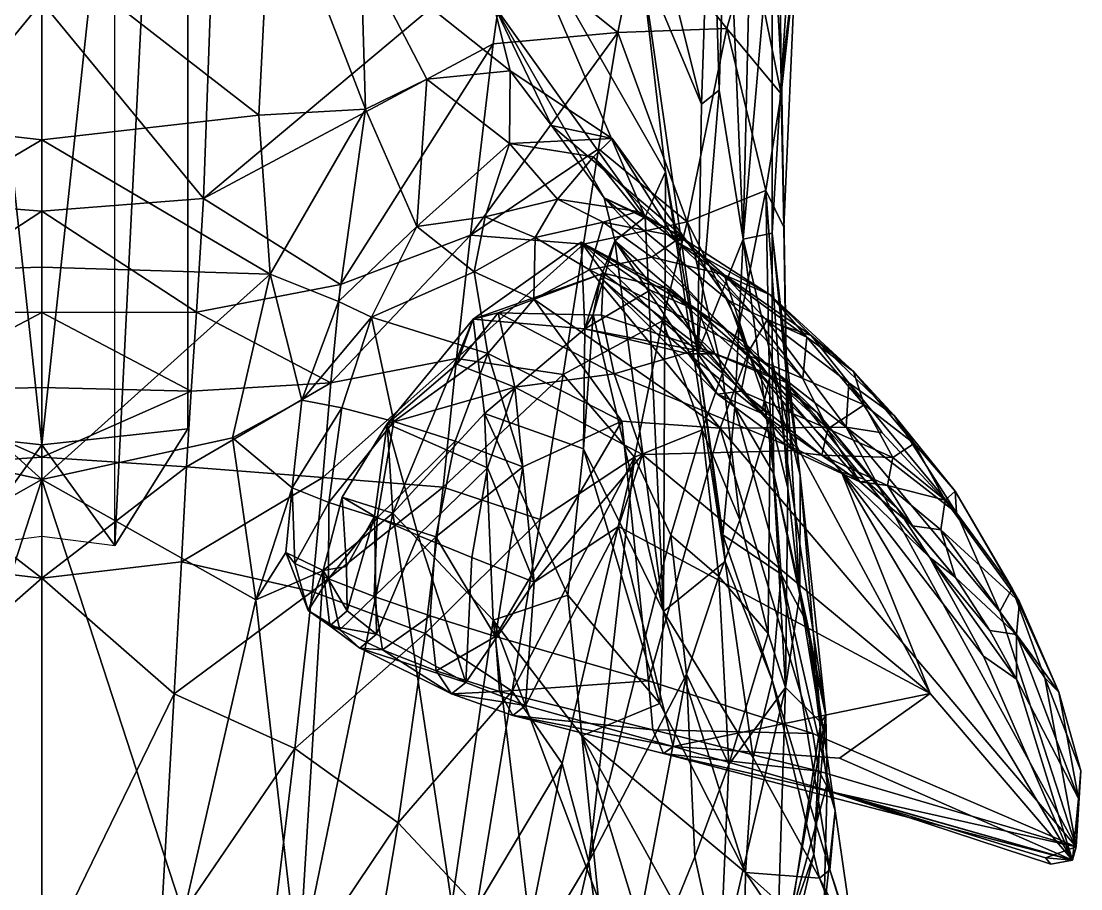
# Model space of a CAD drawing. Extents: x -0.26 to 0.26, y -1.1 to 1.11.
# Drawn here: x -0.0029 to 0.1431, y -0.8284 to -0.7089 of the extents above; entities that cross this region are included whole.
import ezdxf

# ---------------------------------------------------------------- set-up
doc = ezdxf.new("R2010")
doc.units = 0
doc.layers.add('ZEBRA$LWO', color=1, linetype='CONTINUOUS')

msp = doc.modelspace()

# ---------------------------------------------------------------- linework, layer by layer
at = {"layer": 'ZEBRA$LWO'}
for points in [[(0.01005, -0.5029, 1.66806), (0.02009, -0.57982, 1.85336), (0.01005, -0.78111, 1.7408)], [(0, -0.59122, 1.86023), (-0.02009, -0.57982, 1.85336), (0, -0.76725, 1.88941)], [(-0.02009, -0.76502, 1.88915), (0, -0.76725, 1.88941), (-0.02009, -0.57982, 1.85336)], [(0.02009, -0.57982, 1.85336), (0, -0.59122, 1.86023), (0, -0.76725, 1.88941)], [(0, -0.76725, 1.88941), (0.02009, -0.76502, 1.88915), (0.02009, -0.57982, 1.85336)], [(0.02009, -0.57982, 1.85336), (0.02009, -0.76502, 1.88915), (0.01005, -0.78111, 1.7408)], [(0.09839, -0.66419, 1.6346), (0.09439, -0.68481, 1.66507), (0.0966, -0.73889, 1.6494)], [(0.10062, -0.69287, 1.60813), (0.09839, -0.66419, 1.6346), (0.0966, -0.73889, 1.6494)], [(0.10549, -0.66352, 1.58016), (0.10062, -0.69287, 1.60813), (0.10192, -0.71625, 1.57866)], [(0.10383, -0.70063, 1.54175), (0.10549, -0.66352, 1.58016), (0.10192, -0.71625, 1.57866)], [(0.0909, -0.72028, 1.70562), (0.07854, -0.67063, 1.73609), (0.08253, -0.70033, 1.74117)], [(0.07854, -0.67063, 1.73609), (0.0909, -0.72028, 1.70562), (0.09221, -0.68042, 1.70636)], [(0.0933, -0.71835, 1.67847), (0.09221, -0.68042, 1.70636), (0.0909, -0.72028, 1.70562)], [(0.09221, -0.68042, 1.70636), (0.0933, -0.71835, 1.67847), (0.09439, -0.68481, 1.66507)], [(0.0966, -0.73889, 1.6494), (0.09439, -0.68481, 1.66507), (0.0933, -0.71835, 1.67847)], [(0.09766, -0.69819, 1.49719), (0.1016, -0.68539, 1.50958), (0.10185, -0.71888, 1.52277)], [(0.1016, -0.68539, 1.50958), (0.10383, -0.70063, 1.54175), (0.10185, -0.71888, 1.52277)], [(0, -0.69857, 1.81757), (-0.03165, -0.68735, 1.81545), (-0.02988, -0.72181, 1.82377)], [(0.03165, -0.68735, 1.81545), (0, -0.69857, 1.81757), (0.02988, -0.72181, 1.82377)], [(0.03165, -0.68735, 1.81545), (0.02988, -0.72181, 1.82377), (0.04457, -0.72098, 1.82295)], [(0.04392, -0.69932, 1.81314), (0.03165, -0.68735, 1.81545), (0.04457, -0.72098, 1.82295)], [(0.08312, -0.73584, 1.75385), (0.06386, -0.691, 1.78233), (0.06225, -0.70666, 1.79048)], [(0.06386, -0.691, 1.78233), (0.08312, -0.73584, 1.75385), (0.08592, -0.7296, 1.73932)], [(0.06386, -0.691, 1.78233), (0.08592, -0.7296, 1.73932), (0.08253, -0.70033, 1.74117)], [(0.10062, -0.69287, 1.60813), (0.0966, -0.73889, 1.6494), (0.10064, -0.73808, 1.60589)], [(0.10192, -0.71625, 1.57866), (0.10062, -0.69287, 1.60813), (0.10064, -0.73808, 1.60589)], [(0.07934, -0.71044, 1.4703), (0.06409, -0.69821, 1.47482), (0.08248, -0.69499, 1.47662)], [(0.07934, -0.71044, 1.4703), (0.08248, -0.69499, 1.47662), (0.09438, -0.70985, 1.48908)], [(0.09766, -0.69819, 1.49719), (0.09438, -0.70985, 1.48908), (0.08248, -0.69499, 1.47662)], [(0, -0.72522, 1.82303), (0, -0.69857, 1.81757), (-0.02988, -0.72181, 1.82377)], [(0, -0.69857, 1.81757), (0, -0.72522, 1.82303), (0.02988, -0.72181, 1.82377)], [(0.02228, -0.7333, 1.49708), (0.02326, -0.70538, 1.49964), (0.06409, -0.69821, 1.47482)], [(0.06218, -0.71199, 1.47201), (0.02228, -0.7333, 1.49708), (0.06409, -0.69821, 1.47482)], [(0.04457, -0.72098, 1.82295), (0.05304, -0.71686, 1.81383), (0.04392, -0.69932, 1.81314)], [(0.06451, -0.71569, 1.801), (0.04392, -0.69932, 1.81314), (0.05304, -0.71686, 1.81383)], [(0.04392, -0.69932, 1.81314), (0.06451, -0.71569, 1.801), (0.06225, -0.70666, 1.79048)], [(0.06218, -0.71199, 1.47201), (0.06409, -0.69821, 1.47482), (0.07934, -0.71044, 1.4703)], [(0.09438, -0.70985, 1.48908), (0.09766, -0.69819, 1.49719), (0.10185, -0.71888, 1.52277)], [(0.09033, -0.75459, 1.69543), (0.08253, -0.70033, 1.74117), (0.08592, -0.7296, 1.73932)], [(0.08253, -0.70033, 1.74117), (0.09033, -0.75459, 1.69543), (0.0909, -0.72028, 1.70562)], [(0.10185, -0.71888, 1.52277), (0.10383, -0.70063, 1.54175), (0.10224, -0.73724, 1.55237)], [(0.10383, -0.70063, 1.54175), (0.10192, -0.71625, 1.57866), (0.10224, -0.73724, 1.55237)], [(-0.02326, -0.70538, 1.49964), (0, -0.70623, 1.50369), (-0.02228, -0.7333, 1.49708)], [(0, -0.73505, 1.50113), (-0.02228, -0.7333, 1.49708), (0, -0.70623, 1.50369)], [(0, -0.70623, 1.50369), (0.02326, -0.70538, 1.49964), (0.02228, -0.7333, 1.49708)], [(0.02228, -0.7333, 1.49708), (0, -0.73505, 1.50113), (0, -0.70623, 1.50369)], [(0.07748, -0.73318, 1.76861), (0.08312, -0.73584, 1.75385), (0.06225, -0.70666, 1.79048)], [(0.07021, -0.72324, 1.78789), (0.07748, -0.73318, 1.76861), (0.06225, -0.70666, 1.79048)], [(0.07021, -0.72324, 1.78789), (0.06225, -0.70666, 1.79048), (0.06451, -0.71569, 1.801)], [(0.05903, -0.73834, 1.46941), (0.06218, -0.71199, 1.47201), (0.07934, -0.71044, 1.4703)], [(0.07671, -0.72645, 1.46703), (0.05903, -0.73834, 1.46941), (0.07934, -0.71044, 1.4703)], [(0.07671, -0.72645, 1.46703), (0.07934, -0.71044, 1.4703), (0.08889, -0.73649, 1.47654)], [(0.09438, -0.70985, 1.48908), (0.08889, -0.73649, 1.47654), (0.07934, -0.71044, 1.4703)], [(0.08889, -0.73649, 1.47654), (0.09438, -0.70985, 1.48908), (0.09973, -0.7322, 1.50986)], [(0.10185, -0.71888, 1.52277), (0.09973, -0.7322, 1.50986), (0.09438, -0.70985, 1.48908)], [(0.04112, -0.74516, 1.48291), (0.02228, -0.7333, 1.49708), (0.06218, -0.71199, 1.47201)], [(0.05903, -0.73834, 1.46941), (0.04112, -0.74516, 1.48291), (0.06218, -0.71199, 1.47201)], [(0.05165, -0.73715, 1.81903), (0.05304, -0.71686, 1.81383), (0.04457, -0.72098, 1.82295)], [(0.05165, -0.73715, 1.81903), (0.06441, -0.72572, 1.81418), (0.05304, -0.71686, 1.81383)], [(0.05304, -0.71686, 1.81383), (0.06441, -0.72572, 1.81418), (0.06451, -0.71569, 1.801)], [(0.06441, -0.72572, 1.81418), (0.07859, -0.72503, 1.80029), (0.06451, -0.71569, 1.801)], [(0.06451, -0.71569, 1.801), (0.07859, -0.72503, 1.80029), (0.07021, -0.72324, 1.78789)], [(0.10192, -0.71625, 1.57866), (0.10064, -0.73808, 1.60589), (0.10261, -0.75763, 1.57711)], [(0.10224, -0.73724, 1.55237), (0.10192, -0.71625, 1.57866), (0.10261, -0.75763, 1.57711)], [(0.0909, -0.72028, 1.70562), (0.09033, -0.75459, 1.69543), (0.0933, -0.71835, 1.67847)], [(0.0966, -0.73889, 1.6494), (0.0933, -0.71835, 1.67847), (0.09033, -0.75459, 1.69543)], [(0.09973, -0.7322, 1.50986), (0.10185, -0.71888, 1.52277), (0.10224, -0.73724, 1.55237)], [(0.04457, -0.72098, 1.82295), (0.02988, -0.72181, 1.82377), (0.03143, -0.74372, 1.82254)], [(0.03143, -0.74372, 1.82254), (0.04087, -0.74747, 1.81932), (0.04457, -0.72098, 1.82295)], [(0.04087, -0.74747, 1.81932), (0.05165, -0.73715, 1.81903), (0.04457, -0.72098, 1.82295)], [(-0.02988, -0.72181, 1.82377), (-0.03143, -0.74372, 1.82254), (0, -0.72522, 1.82303)], [(0.03143, -0.74372, 1.82254), (0.02988, -0.72181, 1.82377), (0, -0.72522, 1.82303)], [(0.08851, -0.73865, 1.79343), (0.07748, -0.73318, 1.76861), (0.07021, -0.72324, 1.78789)], [(0.07021, -0.72324, 1.78789), (0.07859, -0.72503, 1.80029), (0.08851, -0.73865, 1.79343)], [(0, -0.74276, 1.82356), (0, -0.72522, 1.82303), (-0.03143, -0.74372, 1.82254)], [(0, -0.72522, 1.82303), (0, -0.74276, 1.82356), (0.03143, -0.74372, 1.82254)], [(0.06441, -0.72572, 1.81418), (0.07602, -0.72755, 1.81598), (0.07859, -0.72503, 1.80029)], [(0.0875, -0.73924, 1.81328), (0.07859, -0.72503, 1.80029), (0.07602, -0.72755, 1.81598)], [(0.08851, -0.73865, 1.79343), (0.07859, -0.72503, 1.80029), (0.0875, -0.73924, 1.81328)], [(0.06441, -0.72572, 1.81418), (0.05165, -0.73715, 1.81903), (0.06107, -0.73581, 1.82318)], [(0.07463, -0.7396, 1.46469), (0.05903, -0.73834, 1.46941), (0.07671, -0.72645, 1.46703)], [(0.06107, -0.73581, 1.82318), (0.07103, -0.73339, 1.8226), (0.06441, -0.72572, 1.81418)], [(0.06441, -0.72572, 1.81418), (0.07103, -0.73339, 1.8226), (0.07602, -0.72755, 1.81598)], [(0.07463, -0.7396, 1.46469), (0.07671, -0.72645, 1.46703), (0.08889, -0.73649, 1.47654)], [(0.07103, -0.73339, 1.8226), (0.08211, -0.73508, 1.82306), (0.07602, -0.72755, 1.81598)], [(0.0875, -0.73924, 1.81328), (0.07602, -0.72755, 1.81598), (0.08211, -0.73508, 1.82306)], [(0.08592, -0.7296, 1.73932), (0.08312, -0.73584, 1.75385), (0.08566, -0.7902, 1.73738)], [(0.09415, -0.78329, 1.68812), (0.08592, -0.7296, 1.73932), (0.08566, -0.7902, 1.73738)], [(0.08592, -0.7296, 1.73932), (0.09415, -0.78329, 1.68812), (0.09033, -0.75459, 1.69543)], [(0.09973, -0.7322, 1.50986), (0.09607, -0.75069, 1.49541), (0.08889, -0.73649, 1.47654)], [(0.09607, -0.75069, 1.49541), (0.09973, -0.7322, 1.50986), (0.10032, -0.76332, 1.52309)], [(0.10224, -0.73724, 1.55237), (0.10278, -0.7732, 1.55515), (0.09973, -0.7322, 1.50986)], [(0.10278, -0.7732, 1.55515), (0.10032, -0.76332, 1.52309), (0.09973, -0.7322, 1.50986)], [(-0.02228, -0.7333, 1.49708), (0, -0.73505, 1.50113), (-0.0213, -0.74897, 1.49383)], [(0, -0.73505, 1.50113), (0.02228, -0.7333, 1.49708), (0.0213, -0.74897, 1.49383)], [(0.04112, -0.74516, 1.48291), (0.0213, -0.74897, 1.49383), (0.02228, -0.7333, 1.49708)], [(0.07103, -0.73339, 1.8226), (0.06107, -0.73581, 1.82318), (0.06794, -0.73867, 1.83057)], [(0.07734, -0.73655, 1.83029), (0.07103, -0.73339, 1.8226), (0.06794, -0.73867, 1.83057)], [(0.08211, -0.73508, 1.82306), (0.07103, -0.73339, 1.8226), (0.07734, -0.73655, 1.83029)], [(0.07748, -0.73318, 1.76861), (0.07895, -0.73911, 1.76913), (0.08312, -0.73584, 1.75385)], [(0.07895, -0.73911, 1.76913), (0.07748, -0.73318, 1.76861), (0.09734, -0.75491, 1.79513)], [(0.09456, -0.74729, 1.79383), (0.09734, -0.75491, 1.79513), (0.07748, -0.73318, 1.76861)], [(0.08851, -0.73865, 1.79343), (0.09456, -0.74729, 1.79383), (0.07748, -0.73318, 1.76861)], [(0, -0.74902, 1.49722), (-0.0213, -0.74897, 1.49383), (0, -0.73505, 1.50113)], [(0.0213, -0.74897, 1.49383), (0, -0.74902, 1.49722), (0, -0.73505, 1.50113)], [(0.06107, -0.73581, 1.82318), (0.05165, -0.73715, 1.81903), (0.05957, -0.74341, 1.83149)], [(0.05957, -0.74341, 1.83149), (0.06794, -0.73867, 1.83057), (0.06107, -0.73581, 1.82318)], [(0.07734, -0.73655, 1.83029), (0.08805, -0.73862, 1.83154), (0.08211, -0.73508, 1.82306)], [(0.08312, -0.73584, 1.75385), (0.07895, -0.73911, 1.76913), (0.08566, -0.7902, 1.73738)], [(0.0875, -0.73924, 1.81328), (0.08211, -0.73508, 1.82306), (0.08805, -0.73862, 1.83154)], [(0.05165, -0.73715, 1.81903), (0.04087, -0.74747, 1.81932), (0.04543, -0.74966, 1.82572)], [(0.05957, -0.74341, 1.83149), (0.05165, -0.73715, 1.81903), (0.04543, -0.74966, 1.82572)], [(0.07734, -0.73655, 1.83029), (0.06794, -0.73867, 1.83057), (0.07547, -0.7431, 1.83792)], [(0.08889, -0.73649, 1.47654), (0.08549, -0.75013, 1.46853), (0.07463, -0.7396, 1.46469)], [(0.07547, -0.7431, 1.83792), (0.08403, -0.74139, 1.83791), (0.07734, -0.73655, 1.83029)], [(0.07734, -0.73655, 1.83029), (0.08403, -0.74139, 1.83791), (0.08805, -0.73862, 1.83154)], [(0.08549, -0.75013, 1.46853), (0.08889, -0.73649, 1.47654), (0.09376, -0.75736, 1.4853)], [(0.09607, -0.75069, 1.49541), (0.09376, -0.75736, 1.4853), (0.08889, -0.73649, 1.47654)], [(0.10224, -0.73724, 1.55237), (0.10261, -0.75763, 1.57711), (0.10278, -0.7732, 1.55515)], [(0.05903, -0.73834, 1.46941), (0.05713, -0.75535, 1.46639), (0.03982, -0.75869, 1.4776)], [(0.03982, -0.75869, 1.4776), (0.04112, -0.74516, 1.48291), (0.05903, -0.73834, 1.46941)], [(0.05713, -0.75535, 1.46639), (0.05903, -0.73834, 1.46941), (0.07463, -0.7396, 1.46469)], [(0.05957, -0.74341, 1.83149), (0.06779, -0.74716, 1.83875), (0.06794, -0.73867, 1.83057)], [(0.06779, -0.74716, 1.83875), (0.07547, -0.7431, 1.83792), (0.06794, -0.73867, 1.83057)], [(0.08403, -0.74139, 1.83791), (0.09402, -0.74382, 1.83984), (0.08805, -0.73862, 1.83154)], [(0.10034, -0.74657, 1.83515), (0.0875, -0.73924, 1.81328), (0.08805, -0.73862, 1.83154)], [(0.0875, -0.73924, 1.81328), (0.09772, -0.74896, 1.8148), (0.08851, -0.73865, 1.79343)], [(0.10034, -0.74657, 1.83515), (0.08805, -0.73862, 1.83154), (0.09402, -0.74382, 1.83984)], [(0.09456, -0.74729, 1.79383), (0.08851, -0.73865, 1.79343), (0.09772, -0.74896, 1.8148)], [(0.10061, -0.75571, 1.61997), (0.10064, -0.73808, 1.60589), (0.0966, -0.73889, 1.6494)], [(0.10064, -0.73808, 1.60589), (0.10061, -0.75571, 1.61997), (0.10447, -0.77148, 1.59371)], [(0.10447, -0.77148, 1.59371), (0.10261, -0.75763, 1.57711), (0.10064, -0.73808, 1.60589)], [(0.07463, -0.7396, 1.46469), (0.07182, -0.75755, 1.46156), (0.05713, -0.75535, 1.46639)], [(0.05941, -0.74993, 1.81536), (0.0748, -0.75126, 1.7947), (0.07429, -0.7393, 1.8135)], [(0.07429, -0.7393, 1.8135), (0.07739, -0.74356, 1.82849), (0.05941, -0.74993, 1.81536)], [(0.07182, -0.75755, 1.46156), (0.07463, -0.7396, 1.46469), (0.08549, -0.75013, 1.46853)], [(0.0748, -0.75126, 1.7947), (0.08382, -0.74592, 1.81484), (0.07429, -0.7393, 1.8135)], [(0.07429, -0.7393, 1.8135), (0.09052, -0.74881, 1.82534), (0.08612, -0.74569, 1.83036)], [(0.07429, -0.7393, 1.8135), (0.08612, -0.74569, 1.83036), (0.07739, -0.74356, 1.82849)], [(0.08382, -0.74592, 1.81484), (0.09052, -0.74881, 1.82534), (0.07429, -0.7393, 1.8135)], [(0.07895, -0.73911, 1.76913), (0.07695, -0.74421, 1.77518), (0.07593, -0.74926, 1.77064)], [(0.07895, -0.73911, 1.76913), (0.07593, -0.74926, 1.77064), (0.08566, -0.7902, 1.73738)], [(0.09308, -0.76027, 1.79885), (0.07695, -0.74421, 1.77518), (0.07895, -0.73911, 1.76913)], [(0.07895, -0.73911, 1.76913), (0.09634, -0.75986, 1.79729), (0.09308, -0.76027, 1.79885)], [(0.09734, -0.75491, 1.79513), (0.09634, -0.75986, 1.79729), (0.07895, -0.73911, 1.76913)], [(0.10538, -0.75238, 1.82783), (0.0875, -0.73924, 1.81328), (0.10034, -0.74657, 1.83515)], [(0.0875, -0.73924, 1.81328), (0.10538, -0.75238, 1.82783), (0.09772, -0.74896, 1.8148)], [(0.09546, -0.76205, 1.65495), (0.0966, -0.73889, 1.6494), (0.09033, -0.75459, 1.69543)], [(0.0966, -0.73889, 1.6494), (0.09546, -0.76205, 1.65495), (0.10083, -0.77123, 1.63072)], [(0.10083, -0.77123, 1.63072), (0.10061, -0.75571, 1.61997), (0.0966, -0.73889, 1.6494)], [(0.09741, -0.75433, 1.85233), (0.08403, -0.74139, 1.83791), (0.07547, -0.7431, 1.83792)], [(0.09402, -0.74382, 1.83984), (0.08403, -0.74139, 1.83791), (0.09741, -0.75433, 1.85233)], [(0, -0.74276, 1.82356), (-0.03143, -0.74372, 1.82254), (0, -0.77201, 1.81419)], [(0.03143, -0.74372, 1.82254), (0, -0.74276, 1.82356), (0, -0.77201, 1.81419)], [(0.06779, -0.74716, 1.83875), (0.09346, -0.76495, 1.85927), (0.07547, -0.7431, 1.83792)], [(0.09346, -0.76495, 1.85927), (0.09741, -0.75433, 1.85233), (0.07547, -0.7431, 1.83792)], [(-0.03143, -0.74372, 1.82254), (-0.02625, -0.76629, 1.81425), (0, -0.77201, 1.81419)], [(0.02625, -0.76629, 1.81425), (0.03143, -0.74372, 1.82254), (0, -0.77201, 1.81419)], [(0.02625, -0.76629, 1.81425), (0.03582, -0.7611, 1.81894), (0.03143, -0.74372, 1.82254)], [(0.03582, -0.7611, 1.81894), (0.04087, -0.74747, 1.81932), (0.03143, -0.74372, 1.82254)], [(0.05957, -0.74341, 1.83149), (0.04543, -0.74966, 1.82572), (0.06146, -0.75467, 1.84059)], [(0.07739, -0.74356, 1.82849), (0.06284, -0.74904, 1.82873), (0.05941, -0.74993, 1.81536)], [(0.06146, -0.75467, 1.84059), (0.06779, -0.74716, 1.83875), (0.05957, -0.74341, 1.83149)], [(0.0771, -0.74936, 1.83505), (0.06284, -0.74904, 1.82873), (0.07739, -0.74356, 1.82849)], [(0.0748, -0.75126, 1.7947), (0.07593, -0.74926, 1.77064), (0.07695, -0.74421, 1.77518)], [(0.07695, -0.74421, 1.77518), (0.08909, -0.75471, 1.79868), (0.0748, -0.75126, 1.7947)], [(0.09308, -0.76027, 1.79885), (0.08909, -0.75471, 1.79868), (0.07695, -0.74421, 1.77518)], [(0.07739, -0.74356, 1.82849), (0.09088, -0.75394, 1.84246), (0.0771, -0.74936, 1.83505)], [(0.09088, -0.75394, 1.84246), (0.07739, -0.74356, 1.82849), (0.08612, -0.74569, 1.83036)], [(0.106, -0.75218, 1.84484), (0.09402, -0.74382, 1.83984), (0.09987, -0.75012, 1.84772)], [(0.09402, -0.74382, 1.83984), (0.106, -0.75218, 1.84484), (0.10034, -0.74657, 1.83515)], [(0.09741, -0.75433, 1.85233), (0.09987, -0.75012, 1.84772), (0.09402, -0.74382, 1.83984)], [(0.0213, -0.74897, 1.49383), (0.04112, -0.74516, 1.48291), (0.03982, -0.75869, 1.4776)], [(0.0748, -0.75126, 1.7947), (0.0927, -0.7547, 1.81668), (0.08382, -0.74592, 1.81484)], [(0.09052, -0.74881, 1.82534), (0.08382, -0.74592, 1.81484), (0.0927, -0.7547, 1.81668)], [(0.09052, -0.74881, 1.82534), (0.09665, -0.75304, 1.83462), (0.08612, -0.74569, 1.83036)], [(0.09839, -0.75681, 1.84535), (0.08612, -0.74569, 1.83036), (0.09665, -0.75304, 1.83462)], [(0.09839, -0.75681, 1.84535), (0.09088, -0.75394, 1.84246), (0.08612, -0.74569, 1.83036)], [(0.04543, -0.74966, 1.82572), (0.04087, -0.74747, 1.81932), (0.03582, -0.7611, 1.81894)], [(0.06779, -0.74716, 1.83875), (0.06146, -0.75467, 1.84059), (0.07992, -0.76397, 1.85438)], [(0.07992, -0.76397, 1.85438), (0.09346, -0.76495, 1.85927), (0.06779, -0.74716, 1.83875)], [(0.09734, -0.75491, 1.79513), (0.09456, -0.74729, 1.79383), (0.10485, -0.75809, 1.8162)], [(0.10485, -0.75809, 1.8162), (0.09456, -0.74729, 1.79383), (0.09772, -0.74896, 1.8148)], [(0.10034, -0.74657, 1.83515), (0.11184, -0.75714, 1.83978), (0.10538, -0.75238, 1.82783)], [(0.10034, -0.74657, 1.83515), (0.106, -0.75218, 1.84484), (0.11184, -0.75714, 1.83978)], [(-0.0213, -0.74897, 1.49383), (0, -0.74902, 1.49722), (-0.02056, -0.75985, 1.48604)], [(0, -0.74902, 1.49722), (0, -0.75931, 1.48833), (-0.02056, -0.75985, 1.48604)], [(0, -0.74902, 1.49722), (0.0213, -0.74897, 1.49383), (0.02056, -0.75985, 1.48604)], [(0, -0.75931, 1.48833), (0, -0.74902, 1.49722), (0.02056, -0.75985, 1.48604)], [(0.02056, -0.75985, 1.48604), (0.0213, -0.74897, 1.49383), (0.03982, -0.75869, 1.4776)], [(0.09665, -0.75304, 1.83462), (0.09052, -0.74881, 1.82534), (0.10028, -0.75784, 1.82851)], [(0.10028, -0.75784, 1.82851), (0.09052, -0.74881, 1.82534), (0.0927, -0.7547, 1.81668)], [(0.10485, -0.75809, 1.8162), (0.09772, -0.74896, 1.8148), (0.10538, -0.75238, 1.82783)], [(0.03582, -0.7611, 1.81894), (0.04133, -0.76213, 1.82759), (0.04543, -0.74966, 1.82572)], [(0.04133, -0.76213, 1.82759), (0.0485, -0.76402, 1.83567), (0.04543, -0.74966, 1.82572)], [(0.06146, -0.75467, 1.84059), (0.04543, -0.74966, 1.82572), (0.0485, -0.76402, 1.83567)], [(0.04758, -0.76435, 1.82564), (0.05941, -0.74993, 1.81536), (0.05717, -0.75613, 1.83013)], [(0.04834, -0.77665, 1.80423), (0.05941, -0.74993, 1.81536), (0.04758, -0.76435, 1.82564)], [(0.05941, -0.74993, 1.81536), (0.04834, -0.77665, 1.80423), (0.06098, -0.76292, 1.79121)], [(0.05941, -0.74993, 1.81536), (0.06284, -0.74904, 1.82873), (0.05717, -0.75613, 1.83013)], [(0.06517, -0.75927, 1.83714), (0.05717, -0.75613, 1.83013), (0.06284, -0.74904, 1.82873)], [(0.0748, -0.75126, 1.7947), (0.05941, -0.74993, 1.81536), (0.06098, -0.76292, 1.79121)], [(0.06284, -0.74904, 1.82873), (0.07886, -0.75744, 1.84232), (0.06517, -0.75927, 1.83714)], [(0.0771, -0.74936, 1.83505), (0.07886, -0.75744, 1.84232), (0.06284, -0.74904, 1.82873)], [(0.08167, -0.76892, 1.46389), (0.07182, -0.75755, 1.46156), (0.08549, -0.75013, 1.46853)], [(0.07593, -0.74926, 1.77064), (0.0748, -0.75126, 1.7947), (0.07463, -0.76779, 1.77244)], [(0.08566, -0.7902, 1.73738), (0.07593, -0.74926, 1.77064), (0.07463, -0.76779, 1.77244)], [(0.0771, -0.74936, 1.83505), (0.09088, -0.75394, 1.84246), (0.07886, -0.75744, 1.84232)], [(0.08167, -0.76892, 1.46389), (0.08549, -0.75013, 1.46853), (0.09096, -0.76518, 1.47633)], [(0.09376, -0.75736, 1.4853), (0.09096, -0.76518, 1.47633), (0.08549, -0.75013, 1.46853)], [(0.09741, -0.75433, 1.85233), (0.11081, -0.76479, 1.86171), (0.09987, -0.75012, 1.84772)], [(0.11117, -0.7587, 1.85367), (0.106, -0.75218, 1.84484), (0.09987, -0.75012, 1.84772)], [(0.11117, -0.7587, 1.85367), (0.09987, -0.75012, 1.84772), (0.11081, -0.76479, 1.86171)], [(0.07463, -0.76779, 1.77244), (0.0748, -0.75126, 1.7947), (0.06098, -0.76292, 1.79121)], [(0.0748, -0.75126, 1.7947), (0.08909, -0.75471, 1.79868), (0.0927, -0.7547, 1.81668)], [(0.09376, -0.75736, 1.4853), (0.09607, -0.75069, 1.49541), (0.10032, -0.76332, 1.52309)], [(0.10028, -0.75784, 1.82851), (0.1068, -0.76279, 1.83975), (0.09665, -0.75304, 1.83462)], [(0.10254, -0.75866, 1.84365), (0.09665, -0.75304, 1.83462), (0.1068, -0.76279, 1.83975)], [(0.09665, -0.75304, 1.83462), (0.10254, -0.75866, 1.84365), (0.09839, -0.75681, 1.84535)], [(0.10538, -0.75238, 1.82783), (0.11328, -0.76171, 1.83038), (0.10485, -0.75809, 1.8162)], [(0.11328, -0.76171, 1.83038), (0.10538, -0.75238, 1.82783), (0.11184, -0.75714, 1.83978)], [(0.106, -0.75218, 1.84484), (0.11744, -0.76321, 1.8511), (0.11184, -0.75714, 1.83978)], [(0.11744, -0.76321, 1.8511), (0.106, -0.75218, 1.84484), (0.11117, -0.7587, 1.85367)], [(0.0485, -0.76402, 1.83567), (0.05695, -0.76674, 1.84358), (0.06146, -0.75467, 1.84059)], [(0.05695, -0.76674, 1.84358), (0.06627, -0.77025, 1.85102), (0.06146, -0.75467, 1.84059)], [(0.07992, -0.76397, 1.85438), (0.06146, -0.75467, 1.84059), (0.06627, -0.77025, 1.85102)], [(0.10432, -0.76803, 1.85572), (0.07886, -0.75744, 1.84232), (0.09088, -0.75394, 1.84246)], [(0.08909, -0.75471, 1.79868), (0.09917, -0.76286, 1.81805), (0.0927, -0.7547, 1.81668)], [(0.09917, -0.76286, 1.81805), (0.08909, -0.75471, 1.79868), (0.09308, -0.76027, 1.79885)], [(0.09381, -0.77963, 1.67435), (0.09033, -0.75459, 1.69543), (0.09415, -0.78329, 1.68812)], [(0.09546, -0.76205, 1.65495), (0.09033, -0.75459, 1.69543), (0.09381, -0.77963, 1.67435)], [(0.10432, -0.76803, 1.85572), (0.09088, -0.75394, 1.84246), (0.09839, -0.75681, 1.84535)], [(0.10028, -0.75784, 1.82851), (0.0927, -0.7547, 1.81668), (0.09917, -0.76286, 1.81805)], [(0.11081, -0.76479, 1.86171), (0.09741, -0.75433, 1.85233), (0.09346, -0.76495, 1.85927)], [(0.05713, -0.75535, 1.46639), (0.05528, -0.77306, 1.4627), (0.0387, -0.77175, 1.46963)], [(0.0387, -0.77175, 1.46963), (0.03982, -0.75869, 1.4776), (0.05713, -0.75535, 1.46639)], [(0.04758, -0.76435, 1.82564), (0.05717, -0.75613, 1.83013), (0.06517, -0.75927, 1.83714)], [(0.05528, -0.77306, 1.4627), (0.05713, -0.75535, 1.46639), (0.07182, -0.75755, 1.46156)], [(0.09634, -0.75986, 1.79729), (0.09734, -0.75491, 1.79513), (0.10829, -0.76504, 1.81734)], [(0.10485, -0.75809, 1.8162), (0.10829, -0.76504, 1.81734), (0.09734, -0.75491, 1.79513)], [(0.10061, -0.75571, 1.61997), (0.10083, -0.77123, 1.63072), (0.10801, -0.80451, 1.60796)], [(0.10801, -0.80451, 1.60796), (0.10447, -0.77148, 1.59371), (0.10061, -0.75571, 1.61997)], [(0.07182, -0.75755, 1.46156), (0.06865, -0.7775, 1.46088), (0.05528, -0.77306, 1.4627)], [(0.08275, -0.76856, 1.85046), (0.06517, -0.75927, 1.83714), (0.07886, -0.75744, 1.84232)], [(0.06865, -0.7775, 1.46088), (0.07182, -0.75755, 1.46156), (0.08167, -0.76892, 1.46389)], [(0.08275, -0.76856, 1.85046), (0.07886, -0.75744, 1.84232), (0.10432, -0.76803, 1.85572)], [(0.09096, -0.76518, 1.47633), (0.09376, -0.75736, 1.4853), (0.09618, -0.77757, 1.50107)], [(0.10032, -0.76332, 1.52309), (0.09618, -0.77757, 1.50107), (0.09376, -0.75736, 1.4853)], [(0.10254, -0.75866, 1.84365), (0.11331, -0.77195, 1.85875), (0.09839, -0.75681, 1.84535)], [(0.11017, -0.77102, 1.8585), (0.09839, -0.75681, 1.84535), (0.11331, -0.77195, 1.85875)], [(0.11017, -0.77102, 1.8585), (0.10432, -0.76803, 1.85572), (0.09839, -0.75681, 1.84535)], [(0.10261, -0.75763, 1.57711), (0.10447, -0.77148, 1.59371), (0.10445, -0.7878, 1.57379)], [(0.10445, -0.7878, 1.57379), (0.10278, -0.7732, 1.55515), (0.10261, -0.75763, 1.57711)], [(0.12017, -0.76707, 1.84403), (0.11328, -0.76171, 1.83038), (0.11184, -0.75714, 1.83978)], [(0.12017, -0.76707, 1.84403), (0.11184, -0.75714, 1.83978), (0.11744, -0.76321, 1.8511)], [(0.03982, -0.75869, 1.4776), (0.0387, -0.77175, 1.46963), (0.01993, -0.77027, 1.475)], [(0.01993, -0.77027, 1.475), (0.02056, -0.75985, 1.48604), (0.03982, -0.75869, 1.4776)], [(0.09917, -0.76286, 1.81805), (0.11272, -0.77233, 1.83309), (0.10028, -0.75784, 1.82851)], [(0.10028, -0.75784, 1.82851), (0.11272, -0.77233, 1.83309), (0.1068, -0.76279, 1.83975)], [(0.11781, -0.77589, 1.85976), (0.10254, -0.75866, 1.84365), (0.1068, -0.76279, 1.83975)], [(0.11331, -0.77195, 1.85875), (0.10254, -0.75866, 1.84365), (0.11781, -0.77589, 1.85976)], [(0.10829, -0.76504, 1.81734), (0.10485, -0.75809, 1.8162), (0.11328, -0.76171, 1.83038)], [(0.11081, -0.76479, 1.86171), (0.11577, -0.76558, 1.86112), (0.11117, -0.7587, 1.85367)], [(0.11117, -0.7587, 1.85367), (0.12601, -0.77662, 1.86884), (0.11744, -0.76321, 1.8511)], [(0.11117, -0.7587, 1.85367), (0.11577, -0.76558, 1.86112), (0.12601, -0.77662, 1.86884)], [(0, -0.75931, 1.48833), (0, -0.76891, 1.47604), (-0.02056, -0.75985, 1.48604)], [(-0.01993, -0.77027, 1.475), (-0.02056, -0.75985, 1.48604), (0, -0.76891, 1.47604)], [(0, -0.76891, 1.47604), (0, -0.75931, 1.48833), (0.02056, -0.75985, 1.48604)], [(0.02056, -0.75985, 1.48604), (0.01993, -0.77027, 1.475), (0, -0.76891, 1.47604)], [(0.06517, -0.75927, 1.83714), (0.06138, -0.7704, 1.84), (0.04758, -0.76435, 1.82564)], [(0.06783, -0.78617, 1.8508), (0.06138, -0.7704, 1.84), (0.06517, -0.75927, 1.83714)], [(0.06783, -0.78617, 1.8508), (0.06517, -0.75927, 1.83714), (0.08275, -0.76856, 1.85046)], [(0.09308, -0.76027, 1.79885), (0.09634, -0.75986, 1.79729), (0.10387, -0.76822, 1.81865)], [(0.09308, -0.76027, 1.79885), (0.10387, -0.76822, 1.81865), (0.09917, -0.76286, 1.81805)], [(0.09634, -0.75986, 1.79729), (0.10744, -0.76866, 1.81827), (0.10387, -0.76822, 1.81865)], [(0.10744, -0.76866, 1.81827), (0.09634, -0.75986, 1.79729), (0.10829, -0.76504, 1.81734)], [(0.03447, -0.77317, 1.81685), (0.03582, -0.7611, 1.81894), (0.02625, -0.76629, 1.81425)], [(0.04133, -0.76213, 1.82759), (0.03582, -0.7611, 1.81894), (0.03447, -0.77317, 1.81685)], [(0.03951, -0.7752, 1.82939), (0.04133, -0.76213, 1.82759), (0.03447, -0.77317, 1.81685)], [(0.0485, -0.76402, 1.83567), (0.04133, -0.76213, 1.82759), (0.03951, -0.7752, 1.82939)], [(0.10186, -0.78507, 1.63789), (0.09546, -0.76205, 1.65495), (0.09381, -0.77963, 1.67435)], [(0.10186, -0.78507, 1.63789), (0.10083, -0.77123, 1.63072), (0.09546, -0.76205, 1.65495)], [(0.11328, -0.76171, 1.83038), (0.11723, -0.76899, 1.83234), (0.10829, -0.76504, 1.81734)], [(0.11723, -0.76899, 1.83234), (0.11328, -0.76171, 1.83038), (0.12017, -0.76707, 1.84403)], [(0.04834, -0.77665, 1.80423), (0.06218, -0.79138, 1.78874), (0.06098, -0.76292, 1.79121)], [(0.06098, -0.76292, 1.79121), (0.07246, -0.78793, 1.77549), (0.07463, -0.76779, 1.77244)], [(0.06098, -0.76292, 1.79121), (0.06218, -0.79138, 1.78874), (0.07246, -0.78793, 1.77549)], [(0.09618, -0.77757, 1.50107), (0.10032, -0.76332, 1.52309), (0.10005, -0.79321, 1.53341)], [(0.11272, -0.77233, 1.83309), (0.09917, -0.76286, 1.81805), (0.10387, -0.76822, 1.81865)], [(0.10244, -0.80066, 1.56227), (0.10005, -0.79321, 1.53341), (0.10032, -0.76332, 1.52309)], [(0.10278, -0.7732, 1.55515), (0.10244, -0.80066, 1.56227), (0.10032, -0.76332, 1.52309)], [(0.11272, -0.77233, 1.83309), (0.11442, -0.77211, 1.84428), (0.1068, -0.76279, 1.83975)], [(0.11781, -0.77589, 1.85976), (0.1068, -0.76279, 1.83975), (0.11442, -0.77211, 1.84428)], [(0.12584, -0.7736, 1.85681), (0.11744, -0.76321, 1.8511), (0.12601, -0.77662, 1.86884)], [(0.11744, -0.76321, 1.8511), (0.12584, -0.7736, 1.85681), (0.12017, -0.76707, 1.84403)], [(-0.02009, -0.76502, 1.88915), (-0.01005, -0.78111, 1.7408), (0, -0.76725, 1.88941)], [(0.01005, -0.78111, 1.7408), (0.02009, -0.76502, 1.88915), (0, -0.76725, 1.88941)], [(0.03951, -0.7752, 1.82939), (0.04621, -0.77729, 1.83828), (0.0485, -0.76402, 1.83567)], [(0.04758, -0.76435, 1.82564), (0.04583, -0.77706, 1.82681), (0.04136, -0.77443, 1.81497)], [(0.04758, -0.76435, 1.82564), (0.04136, -0.77443, 1.81497), (0.04834, -0.77665, 1.80423)], [(0.04758, -0.76435, 1.82564), (0.05185, -0.77973, 1.8351), (0.04583, -0.77706, 1.82681)], [(0.05695, -0.76674, 1.84358), (0.0485, -0.76402, 1.83567), (0.04621, -0.77729, 1.83828)], [(0.04758, -0.76435, 1.82564), (0.06138, -0.7704, 1.84), (0.05185, -0.77973, 1.8351)], [(0.07992, -0.76397, 1.85438), (0.06627, -0.77025, 1.85102), (0.06251, -0.79365, 1.85791)], [(0.08359, -0.79973, 1.87111), (0.07992, -0.76397, 1.85438), (0.06251, -0.79365, 1.85791)], [(0.09346, -0.76495, 1.85927), (0.07992, -0.76397, 1.85438), (0.08359, -0.79973, 1.87111)], [(0.08359, -0.79973, 1.87111), (0.10622, -0.80702, 1.88338), (0.09346, -0.76495, 1.85927)], [(0.09346, -0.76495, 1.85927), (0.14253, -0.82263, 1.90785), (0.11081, -0.76479, 1.86171)], [(0.14253, -0.82263, 1.90785), (0.09346, -0.76495, 1.85927), (0.10622, -0.80702, 1.88338)], [(0.10744, -0.76866, 1.81827), (0.10829, -0.76504, 1.81734), (0.11723, -0.76899, 1.83234)], [(0.13198, -0.79021, 1.88123), (0.11081, -0.76479, 1.86171), (0.14253, -0.82263, 1.90785)], [(0.11081, -0.76479, 1.86171), (0.13198, -0.79021, 1.88123), (0.12601, -0.77662, 1.86884)], [(0.12601, -0.77662, 1.86884), (0.11577, -0.76558, 1.86112), (0.11081, -0.76479, 1.86171)], [(-0.02625, -0.76629, 1.81425), (-0.02948, -0.78861, 1.80264), (0, -0.77201, 1.81419)], [(0.02948, -0.78861, 1.80264), (0.02625, -0.76629, 1.81425), (0, -0.77201, 1.81419)], [(0.03447, -0.77317, 1.81685), (0.02625, -0.76629, 1.81425), (0.02948, -0.78861, 1.80264)], [(0.08664, -0.77966, 1.47257), (0.08167, -0.76892, 1.46389), (0.09096, -0.76518, 1.47633)], [(0.08664, -0.77966, 1.47257), (0.09096, -0.76518, 1.47633), (0.09327, -0.78536, 1.49281)], [(0.09618, -0.77757, 1.50107), (0.09327, -0.78536, 1.49281), (0.09096, -0.76518, 1.47633)], [(-0.01005, -0.78111, 1.7408), (0, -0.77982, 1.739), (0, -0.76725, 1.88941)], [(0, -0.77982, 1.739), (0.01005, -0.78111, 1.7408), (0, -0.76725, 1.88941)], [(0.05429, -0.7799, 1.84685), (0.05695, -0.76674, 1.84358), (0.04621, -0.77729, 1.83828)], [(0.06627, -0.77025, 1.85102), (0.05695, -0.76674, 1.84358), (0.05429, -0.7799, 1.84685)], [(0.07463, -0.76779, 1.77244), (0.07246, -0.78793, 1.77549), (0.08516, -0.80285, 1.74439)], [(0.07463, -0.76779, 1.77244), (0.08516, -0.80285, 1.74439), (0.08566, -0.7902, 1.73738)], [(0.12017, -0.76707, 1.84403), (0.12446, -0.77484, 1.84714), (0.11723, -0.76899, 1.83234)], [(0.12017, -0.76707, 1.84403), (0.12584, -0.7736, 1.85681), (0.12446, -0.77484, 1.84714)], [(0, -0.76891, 1.47604), (0, -0.78559, 1.46058), (-0.01993, -0.77027, 1.475)], [(0, -0.78559, 1.46058), (0, -0.76891, 1.47604), (0.01993, -0.77027, 1.475)], [(0.0648, -0.80118, 1.46367), (0.06865, -0.7775, 1.46088), (0.08167, -0.76892, 1.46389)], [(0.07168, -0.81115, 1.47027), (0.0648, -0.80118, 1.46367), (0.08167, -0.76892, 1.46389)], [(0.08275, -0.76856, 1.85046), (0.07943, -0.77848, 1.85366), (0.06783, -0.78617, 1.8508)], [(0.07168, -0.81115, 1.47027), (0.08167, -0.76892, 1.46389), (0.07534, -0.82469, 1.47981)], [(0.07534, -0.82469, 1.47981), (0.08167, -0.76892, 1.46389), (0.08664, -0.77966, 1.47257)], [(0.07943, -0.77848, 1.85366), (0.08275, -0.76856, 1.85046), (0.1224, -0.80149, 1.88125)], [(0.1224, -0.80149, 1.88125), (0.08275, -0.76856, 1.85046), (0.10432, -0.76803, 1.85572)], [(0.11272, -0.77233, 1.83309), (0.10387, -0.76822, 1.81865), (0.10744, -0.76866, 1.81827)], [(0.1224, -0.80149, 1.88125), (0.10432, -0.76803, 1.85572), (0.11017, -0.77102, 1.8585)], [(0.10744, -0.76866, 1.81827), (0.11651, -0.77284, 1.83334), (0.11272, -0.77233, 1.83309)], [(0.11723, -0.76899, 1.83234), (0.11651, -0.77284, 1.83334), (0.10744, -0.76866, 1.81827)], [(0.11651, -0.77284, 1.83334), (0.11723, -0.76899, 1.83234), (0.12446, -0.77484, 1.84714)], [(-0.01921, -0.78335, 1.4646), (-0.01993, -0.77027, 1.475), (0, -0.78559, 1.46058)], [(0.01993, -0.77027, 1.475), (0.01921, -0.78335, 1.4646), (0, -0.78559, 1.46058)], [(0.01921, -0.78335, 1.4646), (0.01993, -0.77027, 1.475), (0.0387, -0.77175, 1.46963)], [(0.06138, -0.7704, 1.84), (0.05925, -0.78277, 1.84323), (0.05185, -0.77973, 1.8351)], [(0.05429, -0.7799, 1.84685), (0.06251, -0.79365, 1.85791), (0.06627, -0.77025, 1.85102)], [(0.05925, -0.78277, 1.84323), (0.06138, -0.7704, 1.84), (0.06783, -0.78617, 1.8508)], [(0, -0.77201, 1.81419), (-0.02948, -0.78861, 1.80264), (-0.0195, -0.83196, 1.77791)], [(0, -0.77201, 1.81419), (-0.0195, -0.83196, 1.77791), (0, -0.86414, 1.75011)], [(0.02948, -0.78861, 1.80264), (0, -0.77201, 1.81419), (0.0195, -0.83196, 1.77791)], [(0.0195, -0.83196, 1.77791), (0, -0.77201, 1.81419), (0, -0.86414, 1.75011)], [(0.0387, -0.77175, 1.46963), (0.03722, -0.78743, 1.46255), (0.01921, -0.78335, 1.4646)], [(0.03722, -0.78743, 1.46255), (0.0387, -0.77175, 1.46963), (0.05528, -0.77306, 1.4627)], [(0.10083, -0.77123, 1.63072), (0.10186, -0.78507, 1.63789), (0.10547, -0.79188, 1.62166)], [(0.10547, -0.79188, 1.62166), (0.10801, -0.80451, 1.60796), (0.10083, -0.77123, 1.63072)], [(0.10733, -0.80547, 1.58679), (0.10445, -0.7878, 1.57379), (0.10447, -0.77148, 1.59371)], [(0.10447, -0.77148, 1.59371), (0.10801, -0.80451, 1.60796), (0.10733, -0.80547, 1.58679)], [(0.12232, -0.78271, 1.8669), (0.12972, -0.79636, 1.87829), (0.11017, -0.77102, 1.8585)], [(0.11017, -0.77102, 1.8585), (0.11331, -0.77195, 1.85875), (0.12232, -0.78271, 1.8669)], [(0.11017, -0.77102, 1.8585), (0.12972, -0.79636, 1.87829), (0.14202, -0.82447, 1.90114)], [(0.11017, -0.77102, 1.8585), (0.14202, -0.82447, 1.90114), (0.1224, -0.80149, 1.88125)], [(0.11272, -0.77233, 1.83309), (0.11995, -0.77837, 1.8474), (0.11442, -0.77211, 1.84428)], [(0.11272, -0.77233, 1.83309), (0.11651, -0.77284, 1.83334), (0.11995, -0.77837, 1.8474)], [(0.12232, -0.78271, 1.8669), (0.11331, -0.77195, 1.85875), (0.11781, -0.77589, 1.85976)], [(0.11781, -0.77589, 1.85976), (0.11442, -0.77211, 1.84428), (0.11995, -0.77837, 1.8474)], [(0.02948, -0.78861, 1.80264), (0.03361, -0.78205, 1.80864), (0.03447, -0.77317, 1.81685)], [(0.03361, -0.78205, 1.80864), (0.03484, -0.78356, 1.82033), (0.03447, -0.77317, 1.81685)], [(0.03951, -0.7752, 1.82939), (0.03447, -0.77317, 1.81685), (0.03484, -0.78356, 1.82033)], [(0.05528, -0.77306, 1.4627), (0.05282, -0.79324, 1.46107), (0.03722, -0.78743, 1.46255)], [(0.05282, -0.79324, 1.46107), (0.05528, -0.77306, 1.4627), (0.06865, -0.7775, 1.46088)], [(0.10278, -0.7732, 1.55515), (0.10445, -0.7878, 1.57379), (0.10244, -0.80066, 1.56227)], [(0.11651, -0.77284, 1.83334), (0.12384, -0.77894, 1.8483), (0.11995, -0.77837, 1.8474)], [(0.12384, -0.77894, 1.8483), (0.11651, -0.77284, 1.83334), (0.12446, -0.77484, 1.84714)], [(0.12584, -0.7736, 1.85681), (0.1347, -0.78887, 1.87242), (0.12446, -0.77484, 1.84714)], [(0.1347, -0.78887, 1.87242), (0.12584, -0.7736, 1.85681), (0.1337, -0.78705, 1.87587)], [(0.1337, -0.78705, 1.87587), (0.12584, -0.7736, 1.85681), (0.12601, -0.77662, 1.86884)], [(0.03484, -0.78356, 1.82033), (0.0395, -0.78571, 1.83077), (0.03951, -0.7752, 1.82939)], [(0.04136, -0.77443, 1.81497), (0.03874, -0.78453, 1.80307), (0.04834, -0.77665, 1.80423)], [(0.04196, -0.78399, 1.81856), (0.03874, -0.78453, 1.80307), (0.04136, -0.77443, 1.81497)], [(0.03951, -0.7752, 1.82939), (0.0395, -0.78571, 1.83077), (0.04621, -0.77729, 1.83828)], [(0.04196, -0.78399, 1.81856), (0.04136, -0.77443, 1.81497), (0.04583, -0.77706, 1.82681)], [(0.12384, -0.77894, 1.8483), (0.12446, -0.77484, 1.84714), (0.1347, -0.78887, 1.87242)], [(0.04834, -0.77665, 1.80423), (0.03874, -0.78453, 1.80307), (0.03533, -0.83998, 1.77142)], [(0.0565, -0.83059, 1.77149), (0.04834, -0.77665, 1.80423), (0.03533, -0.83998, 1.77142)], [(0.04834, -0.77665, 1.80423), (0.0565, -0.83059, 1.77149), (0.06218, -0.79138, 1.78874)], [(0.11995, -0.77837, 1.8474), (0.12587, -0.78549, 1.86068), (0.11781, -0.77589, 1.85976)], [(0.12232, -0.78271, 1.8669), (0.11781, -0.77589, 1.85976), (0.12587, -0.78549, 1.86068)], [(0.1337, -0.78705, 1.87587), (0.12601, -0.77662, 1.86884), (0.13198, -0.79021, 1.88123)], [(0.0395, -0.78571, 1.83077), (0.04579, -0.78811, 1.84041), (0.04621, -0.77729, 1.83828)], [(0.04196, -0.78399, 1.81856), (0.04583, -0.77706, 1.82681), (0.04205, -0.79009, 1.81914)], [(0.04583, -0.77706, 1.82681), (0.04608, -0.79332, 1.82959), (0.04205, -0.79009, 1.81914)], [(0.05429, -0.7799, 1.84685), (0.04621, -0.77729, 1.83828), (0.04579, -0.78811, 1.84041)], [(0.04608, -0.79332, 1.82959), (0.04583, -0.77706, 1.82681), (0.05185, -0.77973, 1.8351)], [(0.06865, -0.7775, 1.46088), (0.0648, -0.80118, 1.46367), (0.05282, -0.79324, 1.46107)], [(0.09327, -0.78536, 1.49281), (0.09618, -0.77757, 1.50107), (0.10005, -0.79321, 1.53341)], [(0.07943, -0.77848, 1.85366), (0.08699, -0.80882, 1.86965), (0.06665, -0.80314, 1.85667)], [(0.06783, -0.78617, 1.8508), (0.07943, -0.77848, 1.85366), (0.06665, -0.80314, 1.85667)], [(0.07534, -0.82469, 1.47981), (0.08664, -0.77966, 1.47257), (0.0888, -0.79881, 1.48955)], [(0.08699, -0.80882, 1.86965), (0.07943, -0.77848, 1.85366), (0.1224, -0.80149, 1.88125)], [(0.0888, -0.79881, 1.48955), (0.08664, -0.77966, 1.47257), (0.09327, -0.78536, 1.49281)], [(0.09415, -0.78329, 1.68812), (0.10063, -0.79968, 1.66707), (0.09381, -0.77963, 1.67435)], [(0.10186, -0.78507, 1.63789), (0.09381, -0.77963, 1.67435), (0.10063, -0.79968, 1.66707)], [(0.12587, -0.78549, 1.86068), (0.11995, -0.77837, 1.8474), (0.12384, -0.77894, 1.8483)], [(0.12384, -0.77894, 1.8483), (0.13428, -0.79337, 1.87372), (0.12587, -0.78549, 1.86068)], [(0.1347, -0.78887, 1.87242), (0.13428, -0.79337, 1.87372), (0.12384, -0.77894, 1.8483)], [(0.04579, -0.78811, 1.84041), (0.0535, -0.79078, 1.8496), (0.05429, -0.7799, 1.84685)], [(0.05185, -0.77973, 1.8351), (0.0584, -0.79997, 1.84839), (0.04608, -0.79332, 1.82959)], [(0.05925, -0.78277, 1.84323), (0.0584, -0.79997, 1.84839), (0.05185, -0.77973, 1.8351)], [(0.05429, -0.7799, 1.84685), (0.0535, -0.79078, 1.8496), (0.06251, -0.79365, 1.85791)], [(0.03874, -0.78453, 1.80307), (0.03361, -0.78205, 1.80864), (0.02948, -0.78861, 1.80264)], [(0.03361, -0.78205, 1.80864), (0.03874, -0.78453, 1.80307), (0.03666, -0.79005, 1.82039)], [(0.03361, -0.78205, 1.80864), (0.03666, -0.79005, 1.82039), (0.03484, -0.78356, 1.82033)], [(-0.0182, -0.80153, 1.45607), (-0.01921, -0.78335, 1.4646), (0, -0.78559, 1.46058)], [(0.01921, -0.78335, 1.4646), (0.0182, -0.80153, 1.45607), (0, -0.78559, 1.46058)], [(0.0182, -0.80153, 1.45607), (0.01921, -0.78335, 1.4646), (0.03722, -0.78743, 1.46255)], [(0.0395, -0.78571, 1.83077), (0.03484, -0.78356, 1.82033), (0.03666, -0.79005, 1.82039)], [(0.04196, -0.78399, 1.81856), (0.04205, -0.79009, 1.81914), (0.03874, -0.78453, 1.80307)], [(0.0584, -0.79997, 1.84839), (0.05925, -0.78277, 1.84323), (0.06783, -0.78617, 1.8508)], [(0.09415, -0.78329, 1.68812), (0.08566, -0.7902, 1.73738), (0.09798, -0.81038, 1.69386)], [(0.10063, -0.79968, 1.66707), (0.09415, -0.78329, 1.68812), (0.09798, -0.81038, 1.69386)], [(0.12587, -0.78549, 1.86068), (0.13061, -0.79283, 1.87179), (0.12232, -0.78271, 1.8669)], [(0.12972, -0.79636, 1.87829), (0.12232, -0.78271, 1.8669), (0.13429, -0.79954, 1.87957)], [(0.13429, -0.79954, 1.87957), (0.12232, -0.78271, 1.8669), (0.13061, -0.79283, 1.87179)], [(0.03874, -0.78453, 1.80307), (0.02948, -0.78861, 1.80264), (0.03533, -0.83998, 1.77142)], [(0.03874, -0.78453, 1.80307), (0.03968, -0.79216, 1.81986), (0.03666, -0.79005, 1.82039)], [(0.03968, -0.79216, 1.81986), (0.03874, -0.78453, 1.80307), (0.04205, -0.79009, 1.81914)], [(0.0888, -0.79881, 1.48955), (0.09327, -0.78536, 1.49281), (0.09465, -0.81129, 1.51601)], [(0.10005, -0.79321, 1.53341), (0.09465, -0.81129, 1.51601), (0.09327, -0.78536, 1.49281)], [(0.10856, -0.82579, 1.66027), (0.10186, -0.78507, 1.63789), (0.10063, -0.79968, 1.66707)], [(0.10186, -0.78507, 1.63789), (0.10856, -0.82579, 1.66027), (0.10928, -0.81766, 1.64081)], [(0.10928, -0.81766, 1.64081), (0.10547, -0.79188, 1.62166), (0.10186, -0.78507, 1.63789)], [(0.12587, -0.78549, 1.86068), (0.13428, -0.79337, 1.87372), (0.13061, -0.79283, 1.87179)], [(0, -0.78559, 1.46058), (0, -0.83899, 1.43764), (-0.0182, -0.80153, 1.45607)], [(0, -0.83899, 1.43764), (0, -0.78559, 1.46058), (0.0182, -0.80153, 1.45607)], [(0.04103, -0.79271, 1.83136), (0.0395, -0.78571, 1.83077), (0.03666, -0.79005, 1.82039)], [(0.04579, -0.78811, 1.84041), (0.0395, -0.78571, 1.83077), (0.04103, -0.79271, 1.83136)], [(0.06783, -0.78617, 1.8508), (0.06665, -0.80314, 1.85667), (0.0584, -0.79997, 1.84839)], [(0.03722, -0.78743, 1.46255), (0.03486, -0.80906, 1.45653), (0.0182, -0.80153, 1.45607)], [(0.03486, -0.80906, 1.45653), (0.03722, -0.78743, 1.46255), (0.05282, -0.79324, 1.46107)], [(0.04103, -0.79271, 1.83136), (0.04694, -0.79548, 1.84147), (0.04579, -0.78811, 1.84041)], [(0.0535, -0.79078, 1.8496), (0.04579, -0.78811, 1.84041), (0.04694, -0.79548, 1.84147)], [(0.06218, -0.79138, 1.78874), (0.07438, -0.80733, 1.76845), (0.07246, -0.78793, 1.77549)], [(0.07246, -0.78793, 1.77549), (0.07438, -0.80733, 1.76845), (0.08516, -0.80285, 1.74439)], [(0.10733, -0.80547, 1.58679), (0.10244, -0.80066, 1.56227), (0.10445, -0.7878, 1.57379)], [(0.1382, -0.79935, 1.88771), (0.1337, -0.78705, 1.87587), (0.13198, -0.79021, 1.88123)], [(0.1337, -0.78705, 1.87587), (0.14014, -0.80129, 1.88686), (0.1347, -0.78887, 1.87242)], [(0.14014, -0.80129, 1.88686), (0.1337, -0.78705, 1.87587), (0.1382, -0.79935, 1.88771)], [(0.03533, -0.83998, 1.77142), (0.02948, -0.78861, 1.80264), (0.0195, -0.83196, 1.77791)], [(0.13428, -0.79337, 1.87372), (0.1347, -0.78887, 1.87242), (0.14014, -0.80129, 1.88686)], [(0.04103, -0.79271, 1.83136), (0.03666, -0.79005, 1.82039), (0.03968, -0.79216, 1.81986)], [(0.03968, -0.79216, 1.81986), (0.04205, -0.79009, 1.81914), (0.04608, -0.79332, 1.82959)], [(0.0543, -0.79836, 1.85104), (0.0535, -0.79078, 1.8496), (0.04694, -0.79548, 1.84147)], [(0.06251, -0.79365, 1.85791), (0.0535, -0.79078, 1.8496), (0.0543, -0.79836, 1.85104)], [(0.09694, -0.82614, 1.71221), (0.08566, -0.7902, 1.73738), (0.08516, -0.80285, 1.74439)], [(0.09798, -0.81038, 1.69386), (0.08566, -0.7902, 1.73738), (0.09694, -0.82614, 1.71221)], [(0.1382, -0.79935, 1.88771), (0.13198, -0.79021, 1.88123), (0.14253, -0.82263, 1.90785)], [(0.04608, -0.79332, 1.82959), (0.0438, -0.79526, 1.83078), (0.03968, -0.79216, 1.81986)], [(0.03968, -0.79216, 1.81986), (0.0438, -0.79526, 1.83078), (0.04103, -0.79271, 1.83136)], [(0.04103, -0.79271, 1.83136), (0.0438, -0.79526, 1.83078), (0.04694, -0.79548, 1.84147)], [(0.0565, -0.83059, 1.77149), (0.06819, -0.84149, 1.75699), (0.06218, -0.79138, 1.78874)], [(0.06218, -0.79138, 1.78874), (0.07668, -0.82986, 1.75625), (0.07438, -0.80733, 1.76845)], [(0.06218, -0.79138, 1.78874), (0.06819, -0.84149, 1.75699), (0.07668, -0.82986, 1.75625)], [(0.10547, -0.79188, 1.62166), (0.10928, -0.81766, 1.64081), (0.10819, -0.81396, 1.619)], [(0.10819, -0.81396, 1.619), (0.10801, -0.80451, 1.60796), (0.10547, -0.79188, 1.62166)], [(0.13429, -0.79954, 1.87957), (0.13061, -0.79283, 1.87179), (0.13428, -0.79337, 1.87372)], [(0.05282, -0.79324, 1.46107), (0.04907, -0.81931, 1.45813), (0.03486, -0.80906, 1.45653)], [(0.0438, -0.79526, 1.83078), (0.04608, -0.79332, 1.82959), (0.0584, -0.79997, 1.84839)], [(0.04907, -0.81931, 1.45813), (0.05282, -0.79324, 1.46107), (0.0648, -0.80118, 1.46367)], [(0.06251, -0.79365, 1.85791), (0.0543, -0.79836, 1.85104), (0.06306, -0.8012, 1.85961)], [(0.08359, -0.79973, 1.87111), (0.06251, -0.79365, 1.85791), (0.06306, -0.8012, 1.85961)], [(0.10005, -0.79321, 1.53341), (0.10244, -0.80066, 1.56227), (0.09465, -0.81129, 1.51601)], [(0.13428, -0.79337, 1.87372), (0.14282, -0.81596, 1.89681), (0.13429, -0.79954, 1.87957)], [(0.14282, -0.81596, 1.89681), (0.13428, -0.79337, 1.87372), (0.14014, -0.80129, 1.88686)], [(0.05642, -0.80156, 1.85035), (0.0438, -0.79526, 1.83078), (0.0584, -0.79997, 1.84839)], [(0.0438, -0.79526, 1.83078), (0.05642, -0.80156, 1.85035), (0.04694, -0.79548, 1.84147)], [(0.0543, -0.79836, 1.85104), (0.04694, -0.79548, 1.84147), (0.05642, -0.80156, 1.85035)], [(0.13429, -0.79954, 1.87957), (0.14202, -0.82447, 1.90114), (0.12972, -0.79636, 1.87829)], [(0.0543, -0.79836, 1.85104), (0.05642, -0.80156, 1.85035), (0.06306, -0.8012, 1.85961)], [(0.05642, -0.80156, 1.85035), (0.0584, -0.79997, 1.84839), (0.06665, -0.80314, 1.85667)], [(0.08418, -0.8065, 1.8729), (0.08359, -0.79973, 1.87111), (0.06306, -0.8012, 1.85961)], [(0.07888, -0.85111, 1.5028), (0.07534, -0.82469, 1.47981), (0.0888, -0.79881, 1.48955)], [(0.07888, -0.85111, 1.5028), (0.0888, -0.79881, 1.48955), (0.08995, -0.824, 1.51066)], [(0.10622, -0.80702, 1.88338), (0.08359, -0.79973, 1.87111), (0.08418, -0.8065, 1.8729)], [(0.08995, -0.824, 1.51066), (0.0888, -0.79881, 1.48955), (0.09465, -0.81129, 1.51601)], [(0.09798, -0.81038, 1.69386), (0.10712, -0.82695, 1.68225), (0.10063, -0.79968, 1.66707)], [(0.10712, -0.82695, 1.68225), (0.10856, -0.82579, 1.66027), (0.10063, -0.79968, 1.66707)], [(0.13429, -0.79954, 1.87957), (0.14282, -0.81596, 1.89681), (0.14202, -0.82447, 1.90114)], [(0.1382, -0.79935, 1.88771), (0.14253, -0.82263, 1.90785), (0.14315, -0.81217, 1.89722)], [(0.1382, -0.79935, 1.88771), (0.14315, -0.81217, 1.89722), (0.14014, -0.80129, 1.88686)], [(0, -0.83899, 1.43764), (-0.01626, -0.83635, 1.44157), (-0.0182, -0.80153, 1.45607)], [(0.01626, -0.83635, 1.44157), (0, -0.83899, 1.43764), (0.0182, -0.80153, 1.45607)], [(0.01626, -0.83635, 1.44157), (0.0182, -0.80153, 1.45607), (0.03486, -0.80906, 1.45653)], [(0.0648, -0.80118, 1.46367), (0.05991, -0.83088, 1.46263), (0.04907, -0.81931, 1.45813)], [(0.05642, -0.80156, 1.85035), (0.06486, -0.80454, 1.85887), (0.06306, -0.8012, 1.85961)], [(0.06486, -0.80454, 1.85887), (0.05642, -0.80156, 1.85035), (0.06665, -0.80314, 1.85667)], [(0.05991, -0.83088, 1.46263), (0.0648, -0.80118, 1.46367), (0.07168, -0.81115, 1.47027)], [(0.08418, -0.8065, 1.8729), (0.06306, -0.8012, 1.85961), (0.06486, -0.80454, 1.85887)], [(0.10991, -0.8104, 1.87914), (0.08699, -0.80882, 1.86965), (0.1224, -0.80149, 1.88125)], [(0.10244, -0.80066, 1.56227), (0.09339, -0.83956, 1.54028), (0.09465, -0.81129, 1.51601)], [(0.10244, -0.80066, 1.56227), (0.10104, -0.84614, 1.5882), (0.09339, -0.83956, 1.54028)], [(0.10104, -0.84614, 1.5882), (0.10244, -0.80066, 1.56227), (0.10733, -0.80547, 1.58679)], [(0.1224, -0.80149, 1.88125), (0.14202, -0.82447, 1.90114), (0.10991, -0.8104, 1.87914)], [(0.14282, -0.81596, 1.89681), (0.14014, -0.80129, 1.88686), (0.14315, -0.81217, 1.89722)], [(0.08516, -0.80285, 1.74439), (0.07438, -0.80733, 1.76845), (0.09694, -0.82614, 1.71221)], [(0.06486, -0.80454, 1.85887), (0.06665, -0.80314, 1.85667), (0.08699, -0.80882, 1.86965)], [(0.10276, -0.83383, 1.60775), (0.10636, -0.82362, 1.5975), (0.10801, -0.80451, 1.60796)], [(0.10801, -0.80451, 1.60796), (0.10819, -0.81396, 1.619), (0.10276, -0.83383, 1.60775)], [(0.10733, -0.80547, 1.58679), (0.10801, -0.80451, 1.60796), (0.10636, -0.82362, 1.5975)], [(0.08699, -0.80882, 1.86965), (0.08564, -0.80977, 1.87205), (0.06486, -0.80454, 1.85887)], [(0.06486, -0.80454, 1.85887), (0.08564, -0.80977, 1.87205), (0.08418, -0.8065, 1.8729)], [(0.10733, -0.80547, 1.58679), (0.10636, -0.82362, 1.5975), (0.10104, -0.84614, 1.5882)], [(0.07438, -0.80733, 1.76845), (0.09661, -0.84758, 1.71468), (0.09694, -0.82614, 1.71221)], [(0.07438, -0.80733, 1.76845), (0.08641, -0.84653, 1.73167), (0.09661, -0.84758, 1.71468)], [(0.07668, -0.82986, 1.75625), (0.08641, -0.84653, 1.73167), (0.07438, -0.80733, 1.76845)], [(0.08418, -0.8065, 1.8729), (0.08564, -0.80977, 1.87205), (0.10705, -0.81218, 1.88477)], [(0.08418, -0.8065, 1.8729), (0.10705, -0.81218, 1.88477), (0.10622, -0.80702, 1.88338)], [(0.14253, -0.82263, 1.90785), (0.10622, -0.80702, 1.88338), (0.10705, -0.81218, 1.88477)], [(0.08564, -0.80977, 1.87205), (0.08699, -0.80882, 1.86965), (0.14202, -0.82447, 1.90114)], [(0.10991, -0.8104, 1.87914), (0.14202, -0.82447, 1.90114), (0.08699, -0.80882, 1.86965)], [(0.03024, -0.84735, 1.44231), (0.01626, -0.83635, 1.44157), (0.03486, -0.80906, 1.45653)], [(0.03024, -0.84735, 1.44231), (0.03486, -0.80906, 1.45653), (0.04907, -0.81931, 1.45813)], [(0.10858, -0.81498, 1.88382), (0.08564, -0.80977, 1.87205), (0.14202, -0.82447, 1.90114)], [(0.08564, -0.80977, 1.87205), (0.10858, -0.81498, 1.88382), (0.10705, -0.81218, 1.88477)], [(0.0657, -0.84081, 1.46915), (0.05991, -0.83088, 1.46263), (0.07168, -0.81115, 1.47027)], [(0.0657, -0.84081, 1.46915), (0.07168, -0.81115, 1.47027), (0.07534, -0.82469, 1.47981)], [(0.09465, -0.81129, 1.51601), (0.09339, -0.83956, 1.54028), (0.08995, -0.824, 1.51066)], [(0.09694, -0.82614, 1.71221), (0.10712, -0.82695, 1.68225), (0.09798, -0.81038, 1.69386)], [(0.14253, -0.82263, 1.90785), (0.10705, -0.81218, 1.88477), (0.10858, -0.81498, 1.88382)], [(0.14282, -0.81596, 1.89681), (0.14315, -0.81217, 1.89722), (0.14253, -0.82263, 1.90785)], [(0.10819, -0.81396, 1.619), (0.10776, -0.83189, 1.62501), (0.10276, -0.83383, 1.60775)], [(0.10928, -0.81766, 1.64081), (0.10776, -0.83189, 1.62501), (0.10819, -0.81396, 1.619)], [(0.10858, -0.81498, 1.88382), (0.14202, -0.82447, 1.90114), (0.139, -0.82503, 1.901)], [(0.13829, -0.82412, 1.90303), (0.10858, -0.81498, 1.88382), (0.139, -0.82503, 1.901)], [(0.10858, -0.81498, 1.88382), (0.13829, -0.82412, 1.90303), (0.14253, -0.82263, 1.90785)], [(0.14253, -0.82263, 1.90785), (0.14202, -0.82447, 1.90114), (0.14282, -0.81596, 1.89681)], [(0.10928, -0.81766, 1.64081), (0.11198, -0.83606, 1.64297), (0.10776, -0.83189, 1.62501)], [(0.10856, -0.82579, 1.66027), (0.11198, -0.83606, 1.64297), (0.10928, -0.81766, 1.64081)], [(0.04195, -0.86161, 1.44459), (0.03024, -0.84735, 1.44231), (0.04907, -0.81931, 1.45813)], [(0.04195, -0.86161, 1.44459), (0.04907, -0.81931, 1.45813), (0.05991, -0.83088, 1.46263)], [(0.14253, -0.82263, 1.90785), (0.13829, -0.82412, 1.90303), (0.14202, -0.82447, 1.90114)], [(0.06905, -0.85194, 1.47747), (0.0657, -0.84081, 1.46915), (0.07534, -0.82469, 1.47981)], [(0.06905, -0.85194, 1.47747), (0.07534, -0.82469, 1.47981), (0.07888, -0.85111, 1.5028)], [(0.08995, -0.824, 1.51066), (0.09339, -0.83956, 1.54028), (0.07888, -0.85111, 1.5028)], [(0.10636, -0.82362, 1.5975), (0.10276, -0.83383, 1.60775), (0.10104, -0.84614, 1.5882)], [(0.13829, -0.82412, 1.90303), (0.139, -0.82503, 1.901), (0.14202, -0.82447, 1.90114)], [(0.1145, -0.85201, 1.67943), (0.09694, -0.82614, 1.71221), (0.09661, -0.84758, 1.71468)], [(0.09694, -0.82614, 1.71221), (0.11503, -0.84229, 1.67646), (0.10712, -0.82695, 1.68225)], [(0.11503, -0.84229, 1.67646), (0.09694, -0.82614, 1.71221), (0.1145, -0.85201, 1.67943)], [(0.10712, -0.82695, 1.68225), (0.11602, -0.84963, 1.64888), (0.10856, -0.82579, 1.66027)], [(0.10856, -0.82579, 1.66027), (0.11602, -0.84963, 1.64888), (0.11198, -0.83606, 1.64297)], [(0.11503, -0.84229, 1.67646), (0.11602, -0.84963, 1.64888), (0.10712, -0.82695, 1.68225)]]:
    msp.add_3dface(points, dxfattribs=at)

doc.saveas('drawing.dxf')
